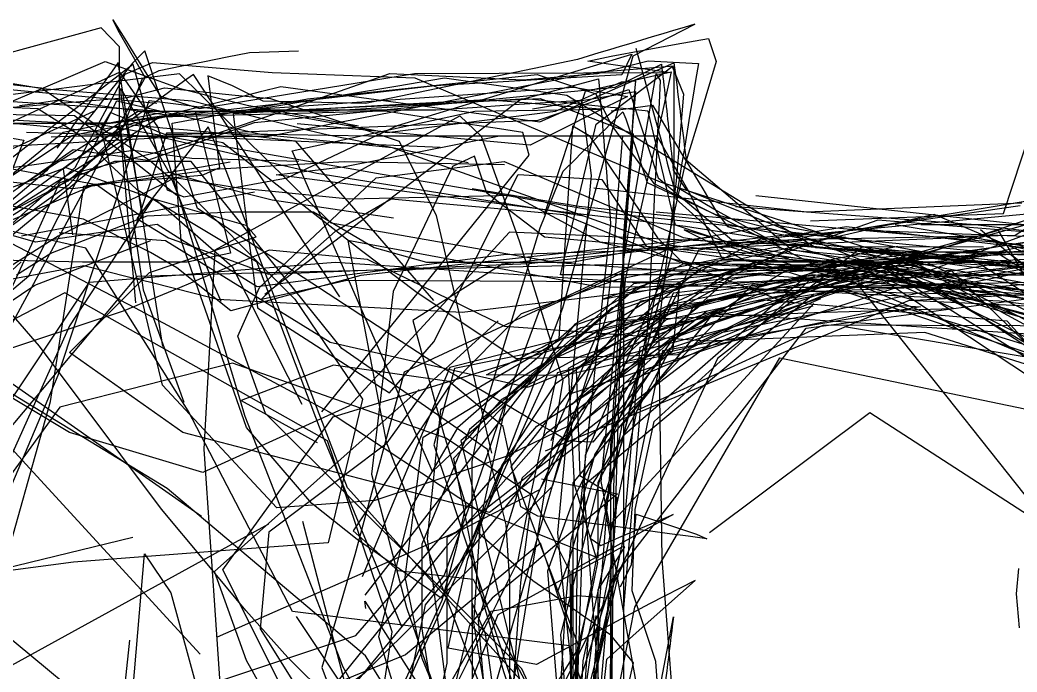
# Model space of a CAD drawing. Header units: metres. Extents: x 30 to 6769, y 117 to 5736.
# Drawn here: x 325 to 856, y 5371 to 5719 of the extents above; entities that cross this region are included whole.
import ezdxf

# ---------------------------------------------------------------- set-up
doc = ezdxf.new("R2010")
doc.units = ezdxf.units.M
doc.layers.add('FLOOR_1', color=2, linetype='Continuous')
doc.layers.add('FLOOR_2', color=3, linetype='Continuous')

msp = doc.modelspace()

# ---------------------------------------------------------------- linework, layer by layer
at = {"layer": 'FLOOR_1', "color": 7}
for points in [[(309.76, 5536.5), (391.85, 5687.8), (378.17, 5711.74), (374.55, 5718.55), (380.89, 5708.42), (387.22, 5698.28), (393.56, 5688.14), (399.89, 5678), (420.67, 5671.41), (535.08, 5690.1), (670.27, 5690.51), (664.16, 5691.39), (658.04, 5692.26), (651.93, 5693.14), (645.81, 5694.01), (639.7, 5694.88), (633.58, 5695.76), (627.47, 5696.63), (639.94, 5699.31), (657.16, 5702.44), (674.39, 5705.57), (691.62, 5708.71), (695.85, 5696.43), (687.8, 5669.59), (679.14, 5641.12), (645.62, 5493.37), (628.69, 5442.54), (634.42, 5438.64), (644.01, 5442.76), (653.61, 5446.87), (663.21, 5450.99), (672.8, 5455.1), (646.55, 5440.46), (618.88, 5425.09), (618.17, 5368.06)], [(247.06, 5575.71), (353.39, 5649.54), (360.03, 5648.59), (366.67, 5647.64), (373.3, 5646.69), (379.94, 5645.74), (386.58, 5644.79), (393.22, 5643.84), (450, 5663.86), (641.94, 5682.79), (666.66, 5694.98), (666.91, 5692.72), (667.16, 5690.46), (667.41, 5688.2), (667.66, 5685.94), (667.92, 5683.68), (668.17, 5681.42), (668.42, 5679.16), (668.67, 5676.9), (668.92, 5674.64), (669.17, 5672.39), (669.42, 5670.13), (669.67, 5667.87), (669.92, 5665.61), (670.17, 5663.35), (670.42, 5661.09), (670.68, 5658.83), (670.93, 5656.57), (671.18, 5654.31), (671.43, 5652.05), (671.68, 5649.79), (671.93, 5647.53), (672.18, 5645.27), (672.43, 5643.01), (672.68, 5640.75), (672.93, 5638.49), (679.83, 5628.09), (779.8, 5587.86), (866.84, 5573.51)], [(386.89, 5567.79), (378.43, 5660.83), (379.66, 5652.22), (380.88, 5643.61), (382.11, 5635), (383.34, 5626.39), (384.57, 5617.78), (385.8, 5609.18), (387.03, 5600.57), (388.26, 5591.96), (389.49, 5583.35), (390.72, 5574.74), (412.37, 5515.01)], [(925.09, 5609.2), (768.69, 5586.51), (692.02, 5567.33), (662.5, 5559.95), (632.98, 5552.56), (607.76, 5494.31)], [(868.06, 5139.9), (926.03, 5166.33), (961.37, 5296.26), (958.46, 5331.2), (955.55, 5366.15), (889.5, 5520.62), (778.87, 5590.21), (695.05, 5590.04), (635.38, 5569.82), (645.86, 5571.91), (656.34, 5574.01), (666.82, 5576.11), (677.29, 5578.2), (687.77, 5580.3), (698.25, 5582.4)], [(854.85, 5582.74), (693.46, 5578.47), (560.45, 5562.61), (430.36, 5569.67), (418.48, 5572.64), (406.59, 5575.61), (394.7, 5578.59), (382.81, 5581.56), (370.92, 5584.53), (359.03, 5587.51), (257.84, 5568.68)], [(751.37, 5569.91), (646.55, 5524.93), (612.81, 5391.22), (626.2, 5220.59), (621.38, 5092.55), (614.66, 5039.25), (536.83, 5039.25), (398.6, 5035.15), (286.79, 5029.83), (103.05, 4983.88)], [(747.79, 5567.47), (639.63, 5450.16), (639.63, 5310.93)], [(194.54, 5236.16), (346.84, 5206.09), (441.86, 5191.04), (472.48, 5186.86), (490.63, 5186.86), (508.78, 5186.86), (526.93, 5186.86), (545.09, 5186.86), (616.82, 5206.18), (613.64, 5212.87), (607.61, 5218.9), (601.59, 5224.93), (595.56, 5230.95), (589.54, 5236.98), (583.51, 5243.01), (577.49, 5249.04), (571.46, 5255.06), (559.42, 5269.69), (472.26, 5400.8)]]:
    msp.add_lwpolyline(points, dxfattribs=at)
at = {"layer": 'FLOOR_1', "color": 2}
for points in [[(630.71, 5314.05), (637.54, 5378.1), (653.23, 5392.05), (668.93, 5406.01), (684.62, 5419.97), (660.25, 5407.53), (630.18, 5391.33), (600.12, 5375.13), (553, 5383.92), (558.28, 5407.71), (563.56, 5431.5), (614.1, 5565.2), (651.65, 5699.47), (684.39, 5716.28), (678.71, 5714.58), (673.04, 5712.88), (667.36, 5711.17), (661.68, 5709.47), (656, 5707.76), (650.33, 5706.06), (644.65, 5704.36), (638.97, 5702.65), (633.3, 5700.95), (627.62, 5699.24), (621.94, 5697.54), (509.15, 5673.96), (454.56, 5675.33), (438.33, 5683.44), (425.18, 5688.84), (426.06, 5681.83), (426.93, 5674.82), (427.81, 5667.82), (428.68, 5660.81), (429.56, 5653.8), (430.43, 5646.79), (431.31, 5639.79), (421.88, 5635.6), (402.96, 5634.02), (384.03, 5632.45), (365.1, 5630.87), (284.48, 5596.46)], [(984.83, 5410.25), (850.69, 5558.04), (720.74, 5569.32), (651.68, 5548.99), (617.99, 5502.65), (583.44, 5485.72), (548.73, 5474.15), (514.02, 5462.57), (461.8, 5458.62), (400.96, 5523.94), (368.3, 5660.75), (373.41, 5669.16), (376.28, 5668.01), (379.15, 5666.86), (382.02, 5665.71), (384.89, 5664.56), (387.76, 5663.41), (390.63, 5662.26), (393.5, 5661.12), (396.37, 5659.97), (399.24, 5658.82), (402.11, 5657.67), (412.22, 5657.77), (601.01, 5665.11), (649.21, 5681.47), (654.44, 5665.8), (659.66, 5650.12), (664.88, 5634.45), (703.93, 5601.54), (834.84, 5589.45), (903.8, 5589.45)], [(597.92, 5671.14), (652.79, 5680.37), (652.3, 5674.42), (651.8, 5668.46), (651.3, 5662.51), (650.81, 5656.55), (650.31, 5650.59), (649.82, 5644.64), (649.32, 5638.68), (648.82, 5632.73), (648.33, 5626.77), (647.83, 5620.81), (647.34, 5614.86), (646.84, 5608.9), (646.34, 5602.95), (641.78, 5449.68), (628.97, 5303.24), (614.02, 5256.4), (592.53, 5239.68), (571.03, 5222.95), (564.39, 5203.22), (576.1, 5179.79), (587.81, 5156.36), (600.29, 5131.91)], [(897.87, 5524.31), (768.53, 5578.76), (713.31, 5559.21), (675.21, 5540.15), (589.35, 5538), (562.98, 5555.59), (536.62, 5573.17), (506.94, 5595.6), (433.12, 5653.08), (414.56, 5656.55), (402.87, 5656.55), (391.17, 5656.55), (379.47, 5656.55), (367.78, 5656.55), (356.08, 5656.55), (341.81, 5656.16)], [(214.93, 5380.79), (99.23, 5405.21), (107.21, 5415.47), (115.19, 5425.74), (123.17, 5436.01), (131.15, 5446.27), (139.13, 5456.54), (177.52, 5501.04), (209.69, 5550.58), (280.9, 5614.65), (349.49, 5640.01), (397.31, 5622.95), (438, 5587.2), (475.15, 5513.79)], [(619.51, 5089.67), (611.31, 5181.65), (568, 5189.52), (488.94, 5227.91), (377.7, 5287.89), (317.63, 5348.72), (316.51, 5358.78), (315.4, 5368.83), (314.28, 5378.88), (313.16, 5388.94), (312.05, 5398.99), (313.36, 5415.92), (341.42, 5515.23), (359.12, 5629.91), (378.62, 5633.16), (398.11, 5636.41), (417.61, 5639.66), (437.1, 5642.91)], [(927.43, 5634.22), (799.62, 5591.23), (652.95, 5575.41), (559.76, 5494.29), (598.22, 5338.41), (628.99, 5273.19), (608.79, 5284.21), (588.58, 5295.24), (568.38, 5306.27), (552.56, 5304.31), (537.37, 5300.52), (522.18, 5296.72), (452.24, 5312.22)], [(852.36, 5589.89), (729.71, 5569.32), (671.74, 5591.32), (614.59, 5614.78), (522.7, 5623), (492.86, 5605.79), (471.49, 5586.79), (453.68, 5569.73), (476.42, 5574.79), (499.15, 5579.84), (676.46, 5579.11), (672.47, 5541.91), (612.77, 5494.82), (540.89, 5407.01), (513.98, 5274.18), (523.74, 5201.01), (609.54, 5112.63)], [(176.5, 5388.39), (144.32, 5409.62), (156.63, 5426.55), (168.94, 5443.49), (181.25, 5460.42), (193.56, 5477.36), (261.46, 5529), (290.03, 5548.62), (311.51, 5562.95), (333, 5577.28), (394.84, 5601.08)], [(967.14, 5372.47), (928.57, 5477.82), (917.86, 5517.09), (806.85, 5552.1), (690.24, 5547.45), (583.23, 5555.19), (510.05, 5591.01), (457.85, 5595.87), (451.86, 5593.37), (445.88, 5590.88), (439.89, 5588.38), (433.91, 5585.89), (427.92, 5583.39), (421.94, 5580.9), (415.96, 5578.4), (409.97, 5575.91), (403.99, 5573.42), (398, 5570.92), (392.02, 5568.43), (386.03, 5565.93), (380.05, 5563.44), (284.48, 5531.81)], [(779.62, 5596.16), (888.95, 5592.51), (942.94, 5583.76), (956.22, 5574.56), (969.49, 5565.37), (982.76, 5556.17), (996.04, 5546.98), (1009.31, 5537.79), (1024.71, 5525.2), (1077.05, 5448.88), (1099.26, 5354.45), (1135.63, 5238.87), (1133.31, 5224.95), (1130.99, 5211.02), (1128.67, 5197.09), (1126.35, 5183.16), (1124.03, 5169.23), (1102.61, 5128.76)], [(518.02, 5335.37), (612.62, 5215.73), (612.02, 5222.39), (611.41, 5229.06), (610.8, 5235.72), (610.2, 5242.39), (609.59, 5249.06), (608.99, 5255.72), (608.38, 5262.39), (607.78, 5269.05), (607.17, 5275.72), (606.56, 5282.38), (608.11, 5298.6), (616.85, 5346.65), (641, 5421.52), (743.59, 5554.38), (863.4, 5570.25)], [(690.99, 5563.44), (605.48, 5498.5), (551.35, 5437.11), (492.27, 5363.78), (451.85, 5267.69), (453.43, 5230.66), (456.11, 5225.3), (458.79, 5219.95), (461.47, 5214.59), (464.15, 5209.23), (456.41, 5209.04), (441.23, 5212.54), (426.06, 5216.05), (410.88, 5219.55), (395.7, 5223.05), (380.52, 5226.56), (329.95, 5259.23)]]:
    msp.add_lwpolyline(points, dxfattribs=at)
at = {"layer": 'FLOOR_1', "color": 4}
for points in [[(959.11, 5502.53), (802.26, 5587.47), (670.99, 5543.56), (630.18, 5493.65), (617.02, 5494.17), (606.84, 5500.12), (596.65, 5506.06), (586.46, 5512.01), (576.28, 5517.95), (566.09, 5523.9), (555.91, 5529.84), (545.43, 5535.96), (419.59, 5618.08), (391.63, 5702.14), (385.04, 5695.46), (378.51, 5687.28), (371.97, 5679.1), (365.43, 5670.92), (358.89, 5662.74), (352.35, 5654.57), (345.81, 5646.39), (339.27, 5638.21), (266.6, 5576.71)], [(299.06, 5628.55), (385.28, 5695), (387.56, 5686.62), (389.85, 5678.25), (392.13, 5669.87), (394.41, 5661.5), (396.69, 5653.12), (398.98, 5644.74), (401.26, 5636.37), (403.54, 5627.99), (412.33, 5624.35), (430.7, 5627.7), (449.08, 5631.04), (467.45, 5634.38), (526.19, 5662.35), (650.88, 5700.38), (645.53, 5689.34), (546.12, 5683.39), (371.72, 5663.26), (261.69, 5663.88)], [(270.39, 5582.46), (358.47, 5638.23), (395.11, 5647.39), (409.24, 5651.29), (415.15, 5653.26), (421.06, 5655.23), (426.97, 5657.2), (432.88, 5659.17), (438.79, 5661.14), (444.7, 5663.11), (450.61, 5665.09), (456.52, 5667.06), (462.43, 5669.03), (522.05, 5690.1), (592.9, 5686.72), (632.63, 5689.96), (659.54, 5696.81), (686.33, 5695.36), (684.83, 5686.35), (683.33, 5677.34), (681.83, 5668.32), (680.33, 5659.31), (678.83, 5650.3), (677.33, 5641.29), (675.83, 5632.28), (674.33, 5623.27), (702.54, 5597.93), (801.1, 5569.32), (894.56, 5574.21)], [(869.94, 5571.8), (716.98, 5582.74), (612.94, 5582.74), (631.81, 5663.04), (672.38, 5693.81), (678.39, 5679), (676.47, 5655.93), (674.54, 5632.86), (665, 5555.03), (666.75, 5431.35), (669.25, 5398.75), (671.76, 5366.15), (656.99, 5334.21), (620.23, 5303.09), (578.46, 5267.51), (497.34, 5227.12), (392.59, 5216.12)], [(324.87, 5672.91), (331.89, 5673.91), (338.91, 5674.92), (345.93, 5675.92), (405.97, 5667.56), (602.05, 5676.68), (651.59, 5657.81), (649.35, 5628.6), (647.1, 5599.39), (634.39, 5472.69), (639.63, 5445.75), (639.63, 5491.55), (646.34, 5590.23), (663.83, 5689.8), (665.93, 5686.23), (665.34, 5674.39), (664.74, 5662.54), (664.15, 5650.69), (663.56, 5638.84), (662.97, 5626.99), (662.38, 5615.14), (661.78, 5603.29), (661.19, 5591.44), (660.6, 5579.59), (660.01, 5567.74), (646.34, 5405.12)], [(621.18, 5148.35), (619.51, 5162.17), (619.51, 5184.02), (619.51, 5205.87), (619.51, 5279.73), (618.23, 5379.61), (615.37, 5405.33), (611.51, 5445.32), (629.39, 5635.69), (624.27, 5675.66), (604.84, 5674.36), (585.4, 5673.06), (565.97, 5671.77), (546.53, 5670.47), (447.78, 5670.41), (473.6, 5674.72), (499.41, 5679.02), (525.23, 5683.33), (551.05, 5687.63), (616.34, 5678.45), (748.79, 5597.38), (886.94, 5585.95)], [(295.95, 5669.97), (382.28, 5677.25), (402.13, 5682.33), (420.94, 5680.45), (439.74, 5678.56), (458.54, 5676.68), (526.92, 5653.96), (546.68, 5614.42), (576.21, 5487.84)], [(979.55, 5588.35), (841.97, 5576.03), (717.8, 5594.7), (674.12, 5609.26), (659.54, 5669.99), (654.55, 5670.49), (649.55, 5670.99), (644.55, 5671.49), (639.56, 5671.99), (634.56, 5672.49), (629.56, 5672.99), (624.56, 5673.49), (619.57, 5673.99), (614.57, 5674.49), (609.57, 5674.99), (604.58, 5675.49), (599.58, 5675.99), (594.58, 5676.49), (489.37, 5669.97), (415.13, 5669.33), (409.47, 5668.2), (403.81, 5667.07), (398.16, 5665.94), (392.5, 5664.81), (386.84, 5663.67), (381.18, 5662.54), (375.53, 5661.41), (369.87, 5660.28), (364.21, 5659.14), (358.55, 5658.01), (352.9, 5656.88), (258.08, 5593.7)], [(934.74, 5542.46), (758.06, 5588.76), (604.43, 5602.87), (573.69, 5626.33), (567.14, 5645.99), (555.32, 5640.39), (523.79, 5573.88), (512.35, 5476.55), (530.82, 5405.56), (553.76, 5339.38), (574.53, 5302.06), (581.53, 5330.08), (572.9, 5391.51), (565.86, 5407.91), (565.86, 5399.09), (565.86, 5390.27), (565.86, 5381.45), (565.86, 5372.63), (565.86, 5363.81), (565.86, 5354.99), (565.86, 5346.17), (524.53, 5333.67), (386.07, 5310.54), (256.75, 5303.57)], [(734.21, 5591.26), (678.77, 5606.78), (695.27, 5598.52), (711.77, 5590.27), (829.15, 5576.03)], [(809.95, 5594.57), (651.84, 5578.05), (584.63, 5518.32), (570.04, 5451.79), (566.56, 5397.37), (570.65, 5372.84), (574.73, 5348.32), (578.82, 5323.8), (611.82, 5250.88), (586.21, 5240.63), (560.6, 5230.38), (511.49, 5234.57), (430.53, 5259.81), (259.75, 5267.38), (219.04, 5292.36), (221.56, 5325.15), (227.26, 5359.76), (261.05, 5410.47), (311.1, 5502.36), (362.1, 5578.9), (492.92, 5589.45), (650.98, 5578.81), (846.63, 5568.95), (1007.8, 5549.19)], [(790.85, 5575.66), (617.67, 5519.26)], [(1397.34, 5559.03), (1180.1, 5542.88), (962.31, 5555.16), (752.97, 5555.9), (653.59, 5510.52), (624.7, 5377.21), (619.51, 5273.74), (639.18, 5153.2), (634.54, 5083.56), (600.97, 5046.59), (525.03, 5041.62), (357.68, 5038.65), (206.69, 5014.83), (121.42, 4993.5), (62.55, 4980.28), (49.46, 4796.49)], [(107.65, 5452.66), (79.9, 5407.78), (88.44, 5390.69), (96.98, 5373.6), (105.52, 5356.51), (114.51, 5333.81), (123.97, 5305.41), (133.44, 5277.01), (136.64, 5243.97), (154.04, 5213.7), (313.88, 5213.7), (446.48, 5211.56), (500.59, 5208.06), (557.47, 5216.64), (603.83, 5237.48), (634.87, 5325.3), (641.77, 5351.91), (644.47, 5365.38), (647.16, 5378.84), (649.85, 5392.3), (652.54, 5405.76), (729.64, 5538.6), (877.11, 5507.81)]]:
    msp.add_lwpolyline(points, dxfattribs=at)
at = {"layer": 'FLOOR_1', "color": 6}
for points in [[(289.55, 5600.19), (350.73, 5632.8), (377.7, 5656.18), (381.12, 5664.17), (384.22, 5671.9), (387.31, 5679.64), (390.4, 5687.38), (399.29, 5691.66), (411.31, 5694.07), (423.33, 5696.47), (435.35, 5698.88), (447.38, 5701.28), (473.45, 5702.03)], [(653.05, 5703.51), (654.09, 5699.68), (655.13, 5695.85), (656.18, 5692.02), (657.22, 5688.19), (658.27, 5684.36), (659.31, 5680.53), (660.35, 5676.7), (661.4, 5672.87), (662.44, 5669.04), (663.49, 5665.21), (664.53, 5661.39), (665.57, 5657.56), (666.62, 5653.73), (667.66, 5649.9), (668.71, 5646.07), (669.75, 5642.24), (670.79, 5638.41), (671.84, 5634.58), (672.88, 5630.75), (696.6, 5616.69), (728.71, 5598.84), (833.62, 5592.32), (871.82, 5600.82)], [(604.42, 5614.95), (626.22, 5680.59), (671.84, 5690.86), (665.7, 5663.21), (659.56, 5635.56), (653.42, 5607.91), (647.28, 5580.26), (637.29, 5456.52), (626.22, 5314.57), (614.73, 5192.65), (619.27, 5108.96), (619.51, 5072.31), (609.64, 5045.06), (570.31, 5041.48), (495.74, 5047.59), (323.59, 5039.63), (213.35, 5020.87), (125.66, 5004.92), (58.95, 4947.76)], [(957.39, 5489.46), (786.92, 5589.45), (676.16, 5584.45), (611.15, 5589.09), (490.84, 5610.21), (410.05, 5689.91), (376.49, 5685.71), (342.93, 5681.51), (309.37, 5677.32)], [(495.35, 5571.08), (417.57, 5689.56), (412.23, 5685.67), (406.9, 5681.79), (401.56, 5677.91), (396.22, 5674.02), (390.88, 5670.14), (385.54, 5666.25), (380.2, 5662.37), (374.87, 5658.49), (369.53, 5654.6), (364.19, 5650.72), (358.85, 5646.83), (353.51, 5642.95), (348.18, 5639.06), (353.16, 5604.11)], [(270.77, 5352.88), (345.46, 5529.26), (393.83, 5675.55), (437.67, 5670.07), (619.96, 5682.7), (648.59, 5677.81), (631.33, 5669.17), (614.06, 5660.53), (596.79, 5651.89), (472.61, 5663.26)], [(304.18, 5676.13), (404.31, 5669.85), (376.25, 5664.24), (348.19, 5658.62), (242.44, 5571.89)], [(364.67, 5669.97), (357.35, 5666.59), (350.04, 5663.22), (342.73, 5659.84), (335.41, 5656.46), (328.1, 5653.09), (320.79, 5649.71), (313.48, 5646.33), (306.16, 5642.96), (298.85, 5639.58), (291.54, 5636.2), (284.22, 5632.83), (269.28, 5624.79), (187.06, 5549.4), (163.47, 5440.85), (178.74, 5369.17), (240.19, 5303.28)], [(931.87, 5477.35), (820.83, 5585.02), (714.69, 5577.17), (636.21, 5496.31), (620.1, 5464.08), (605.95, 5424.95), (624.71, 5191.63), (633.22, 5085.86), (629.01, 5045.05), (607.82, 5037.99), (560.64, 5032.14), (366.63, 5034.7), (220.49, 5031.56), (85.83, 4982.17), (46.4, 4863.72), (60.72, 4695.32), (67.87, 4542.19)], [(777.33, 5582.74), (694.28, 5562.34), (682.09, 5547.43), (669.9, 5532.53), (657.71, 5517.62), (645.52, 5502.72), (618.32, 5360.44)], [(747.18, 5566.02), (611.15, 5530.51), (597.38, 5468.02), (590.08, 5429.92), (584.71, 5419.16), (579.33, 5408.41), (573.96, 5397.65), (568.58, 5386.9), (563.21, 5376.14), (557.83, 5365.39), (552.46, 5354.63), (547.08, 5343.88), (508.19, 5240.54), (492.37, 5240.54), (476.56, 5240.54), (460.74, 5240.54), (444.92, 5240.54), (429.1, 5240.54), (413.28, 5240.54), (314.44, 5284.09)], [(764.13, 5555.15), (958.65, 5522.77), (1161.21, 5532.45)], [(274.51, 5349.5), (457.57, 5450.09)], [(639.21, 5332.57), (639.63, 5384.1), (639.63, 5410.41), (621.95, 5411.78), (598.84, 5407.58), (575.74, 5403.38), (523.67, 5311.28)]]:
    msp.add_lwpolyline(points, dxfattribs=at)
at = {"layer": 'FLOOR_1', "color": 1}
for points in [[(626.15, 5132.72), (580.67, 5265.59), (509.12, 5379.79), (403.5, 5468.96), (227.38, 5576.21), (123.2, 5679.54), (144.98, 5688.88), (186.49, 5693.93), (397.95, 5674.2)], [(296.4, 5583.91), (365.57, 5640.91), (385.05, 5656.55), (399.54, 5656.55), (414.02, 5656.55), (428.51, 5656.55), (442.99, 5656.55), (457.48, 5656.55), (630.06, 5690.58), (673.16, 5694.18), (673.16, 5682.23), (673.16, 5670.28), (673.16, 5658.33), (673.16, 5646.39), (673.16, 5634.44), (673.16, 5622.49), (673.16, 5610.54), (673.16, 5598.59), (636.4, 5459.44), (667.61, 5283.88)], [(1181.79, 5688.8), (1175.29, 5680.85), (1168.8, 5672.91), (1162.3, 5664.96), (1155.8, 5657.01), (1149.3, 5649.07), (1142.8, 5641.12), (1136.3, 5633.17), (1129.81, 5625.23), (1123.31, 5617.28), (981.22, 5620), (792.19, 5588.75)], [(777.39, 5588.89), (699.23, 5590.98), (680.67, 5628.11), (664.27, 5656.55), (654.93, 5656.55), (645.59, 5656.55), (636.26, 5656.55), (626.92, 5656.55), (617.58, 5656.55), (608.24, 5656.55), (598.9, 5656.55), (510.59, 5656.55), (403.28, 5658.38), (383.49, 5599)], [(1339.3, 5069.31), (1289.26, 5105.08), (1237.22, 5177.66), (1135.11, 5347.3), (1000.49, 5528.24), (785.66, 5591.83), (679.46, 5608.45), (611.66, 5616.46), (461.46, 5636.1), (497.27, 5640.3), (579.48, 5656.6), (645.84, 5656.74), (644.55, 5640), (643.26, 5623.26), (641.98, 5606.52), (640.69, 5589.79), (636.89, 5559.56), (608.41, 5470.06), (508.28, 5370.31), (435.76, 5317.12), (432.06, 5283.79), (455.17, 5276.11), (480.92, 5270.96), (596.34, 5364.98)], [(975.86, 5615.24), (910.24, 5641), (880.43, 5614.9), (764.58, 5582.55), (687.84, 5576.65), (634.45, 5576.03), (499.74, 5601.07), (520, 5493.71), (572.81, 5356.65)], [(716.91, 5624.98), (910.64, 5604.03), (972.26, 5608.43)], [(906.65, 5594.33), (804.85, 5576.03), (722.34, 5572.75), (670.7, 5565.86), (636.1, 5529.32), (601.73, 5468.27), (552.45, 5442.8), (552.45, 5433.23), (552.45, 5423.66), (552.45, 5414.09), (552.45, 5404.52), (552.45, 5394.94), (552.45, 5385.37), (552.45, 5375.8), (547.12, 5352.03), (518.56, 5267.34), (451.14, 5258.96), (424.3, 5252.76), (397.45, 5246.56), (366.89, 5240.22), (261.9, 5231.75)], [(316.92, 5497.44), (387.72, 5581.97), (449.28, 5583.77), (691.44, 5589.45), (789.96, 5581.38), (908.73, 5562.77)], [(1140.4, 4996.15), (1044.38, 5205.91), (929.28, 5403.54), (878.7, 5539.72), (716.71, 5589.45), (620.38, 5555.85), (558.14, 5501.21), (533.19, 5458.71), (524.63, 5424.44), (516.06, 5390.17), (559.68, 5245.67), (632.02, 5045.88)], [(1110.88, 5009.36), (1003.74, 5065.64), (978.21, 5276.21), (939.66, 5378.26), (933.38, 5404.26), (931.87, 5422.37), (930.36, 5440.47), (928.85, 5458.57), (875.83, 5541.9), (787.45, 5585.57), (691.14, 5569.23), (618.74, 5513.5), (623.32, 5518.28), (634.77, 5528.47), (646.21, 5538.65), (657.66, 5548.83), (669.11, 5559.01), (774.5, 5581.12)], [(811.94, 5589.45), (982.96, 5580.13), (1118.95, 5568.5), (1327.37, 5549.19)], [(930.05, 5518.11), (742.27, 5581.13), (672.83, 5573.02), (657.16, 5536.44), (641.49, 5499.86), (639.63, 5313.26), (624.99, 5175.83), (622.06, 5112.45), (631.14, 5052.34), (587.76, 5044.45), (522.49, 5036.19), (436.92, 5046.46), (350.33, 5040.3), (234.07, 5012.57), (111.97, 4992.28), (56.78, 4878.13)], [(666.46, 5336.56), (663.56, 5376.72), (651.03, 5414.35), (652.63, 5457.77), (662.67, 5504.66), (748.6, 5582.74), (875.34, 5573.57)], [(890.91, 5239.57), (887.77, 5430.67), (772.21, 5576.42), (556.52, 5532.81), (545.46, 5492.23), (596.49, 5337.22), (616.39, 5092.01), (597.24, 5071.15), (573.5, 5062.25), (496.93, 5052.67), (312.87, 5052.67), (94.41, 4984.09)], [(747.56, 5572.27), (625.11, 5470.27), (638.59, 5292.2), (638.07, 5107.31), (630.52, 5079.64), (622.98, 5051.97), (591.37, 5050.98), (539.26, 5072.7), (358.81, 5043.53), (245.18, 5047.2), (119.1, 4990.66)], [(604.9, 5488.92), (798.71, 5569.32), (1011.58, 5558.88)], [(645.68, 5535.12), (794.12, 5566.43), (804.6, 5565.68), (667.21, 5542.3), (618.24, 5308.62), (622.36, 5150.65), (626.22, 5052.03), (629.1, 4975.94), (629.67, 4866.3), (628.54, 4648.27), (626.73, 4502.46), (475.59, 4502.46)], [(579.76, 5558.32), (543.52, 5525.17), (519.86, 5492.63), (457.68, 5445.67), (453.01, 5394.25), (519.97, 5287.16), (654.93, 5233.83), (639.28, 5233.83), (623.63, 5233.83), (607.97, 5233.83), (592.32, 5233.83), (576.66, 5233.83), (561.01, 5233.83), (449.39, 5253.47), (440.6, 5251.71), (431.8, 5249.95), (423.01, 5248.19), (414.21, 5246.43), (405.42, 5244.67), (396.62, 5242.91), (387.83, 5241.15), (257.24, 5245.31)], [(856.64, 5426.36), (855.54, 5412.79), (857.04, 5394.77)]]:
    msp.add_lwpolyline(points, dxfattribs=at)
at = {"layer": 'FLOOR_1', "color": 5}
for points in [[(265.11, 5578.68), (371.74, 5656.74), (393.13, 5665.35), (403.25, 5667.88), (413.38, 5670.41), (423.5, 5672.95), (433.63, 5675.48), (443.76, 5678.01), (453.88, 5680.54), (464.01, 5683.08), (601.88, 5664.26), (673.3, 5695.71), (673.62, 5693.12), (673.95, 5690.54), (674.27, 5687.95), (674.59, 5685.37), (674.92, 5682.79), (675.24, 5680.2), (675.56, 5677.62), (675.88, 5675.03), (676.21, 5672.45), (676.53, 5669.87), (676.85, 5667.28), (677.18, 5664.7), (677.5, 5662.11), (677.82, 5659.53), (678.14, 5656.95), (678.47, 5654.36), (678.79, 5651.78), (679.11, 5649.2), (679.44, 5646.61), (679.76, 5644.03), (736.32, 5595.88), (809.8, 5589.45), (849.24, 5589.45), (916.34, 5554.03)], [(401.22, 5544.5), (377.4, 5695.86), (374.14, 5691.29), (370.88, 5686.72), (367.61, 5682.15), (364.35, 5677.58), (361.09, 5673.01), (357.83, 5668.44), (354.56, 5663.88), (351.3, 5659.31), (348.04, 5654.74), (344.78, 5650.17)], [(842.23, 5571.09), (746.98, 5582.74), (672.87, 5567.19), (610.13, 5524.45), (581.66, 5481.35), (565.94, 5442.03), (549.28, 5410.51), (526.95, 5426.14), (504.63, 5441.78), (480.58, 5460.87), (445.77, 5501.5), (411.02, 5600.99), (406.21, 5663.5), (409.09, 5664.02), (411.97, 5664.55), (414.84, 5665.07), (417.72, 5665.59), (420.6, 5666.12), (423.48, 5666.64), (426.36, 5667.16), (429.23, 5667.69), (432.11, 5668.21), (434.99, 5668.73), (437.87, 5669.26), (440.75, 5669.78), (443.62, 5670.31), (446.5, 5670.83), (449.38, 5671.35), (452.26, 5671.88), (455.14, 5672.4), (458.01, 5672.92), (460.89, 5673.45), (463.77, 5673.97), (466.65, 5674.49), (469.53, 5675.02), (472.41, 5675.54), (475.28, 5676.06), (478.16, 5676.59), (600.48, 5689.54), (631.65, 5679.24), (639.9, 5662.72), (662.64, 5631.5), (756.7, 5583.78), (786.28, 5582.74), (807.42, 5582.74), (828.56, 5582.74), (852.79, 5583.27), (904.21, 5588.41)], [(455.45, 5572.39), (591.29, 5675.98), (633.16, 5687.23), (633.62, 5681.72), (634.08, 5676.21), (634.54, 5670.69), (635, 5665.18), (635.46, 5659.67), (635.92, 5654.16), (636.38, 5648.64), (636.84, 5643.13), (637.3, 5637.62), (637.76, 5632.1), (638.21, 5626.59), (638.67, 5621.08), (639.13, 5615.57), (639.59, 5610.05), (621.9, 5446.34), (619.51, 5275.02), (624.3, 5125.56)], [(257.99, 5521.6), (329.91, 5582.31), (376.6, 5675.48), (391.94, 5671.93), (407.28, 5668.39), (422.61, 5664.85), (437.95, 5661.31), (453.29, 5657.77), (523.34, 5650.66), (667.82, 5598.84), (826.06, 5582.74), (887.85, 5590.81)], [(485.88, 5509.69), (596.12, 5646.57), (592.76, 5658.61), (578.12, 5660.86), (563.47, 5663.11), (548.83, 5665.37), (534.19, 5667.62), (519.55, 5669.87), (399.62, 5666.67), (385.91, 5658.1), (372.21, 5649.52), (358.5, 5640.95), (263.56, 5581.16)], [(639.94, 5670.07), (661.92, 5673.06), (665.73, 5666.7), (669.54, 5660.35), (673.36, 5654), (677.17, 5647.64), (680.98, 5641.29), (684.79, 5634.93), (688.6, 5628.58), (692.41, 5622.22), (696.22, 5615.87), (701.71, 5608.51), (848.15, 5565), (922.39, 5543.39), (975.87, 5505.14), (1066.24, 5470)], [(877.02, 5578.96), (745.34, 5576.03), (680.94, 5543.9), (614.87, 5529.07), (573.53, 5529.55), (575.8, 5530.68), (578.07, 5531.82), (580.34, 5532.96), (582.61, 5534.09), (584.88, 5535.23), (587.15, 5536.36), (589.42, 5537.5), (591.69, 5538.63), (593.96, 5539.77), (596.23, 5540.9), (598.5, 5542.04), (600.77, 5543.18), (603.04, 5544.31), (605.31, 5545.45), (607.58, 5546.58), (609.85, 5547.72), (612.12, 5548.85), (619.51, 5662.1), (628.13, 5657.03), (637.22, 5643.39), (646.31, 5629.75), (655.4, 5616.11), (664.49, 5602.47), (678.46, 5588.79), (817.73, 5582.74), (894.94, 5582.74)], [(405.46, 5635.86), (414.89, 5626.43), (424.32, 5616.99), (433.75, 5607.56), (443.19, 5598.12), (452.62, 5588.69), (462.05, 5579.25), (471.48, 5569.82), (507.42, 5516.6), (489.27, 5440.07), (448.38, 5436.93), (353.69, 5429.64), (212.57, 5411.07)], [(807.57, 5594.61), (688.25, 5554.85), (619.51, 5471.89), (619.51, 5290.39), (625.53, 5124.24), (622.04, 5078.84), (584.28, 5045.96), (459.47, 5050.92), (321.94, 5043.29), (202.37, 5027.86), (83.23, 5009.8), (42.75, 4894.96), (47.74, 4741.83)], [(1351.94, 5080.93), (1299.87, 5036.16), (1251.38, 5017.66), (1231.7, 5037.35), (1212.02, 5057.04), (1165.31, 5170.93), (1120.16, 5247.04), (983.61, 5379.5), (910.21, 5544.68), (774.76, 5584.76), (649.45, 5585.38), (601.5, 5563.57), (582.18, 5510.95), (565.72, 5463.27), (551.03, 5422.85), (486.45, 5344.4), (351.95, 5295.26), (358.31, 5304.82), (364.68, 5314.37), (371.04, 5323.92), (377.41, 5333.47)], [(922.33, 5488.82), (772.97, 5587.76), (678.34, 5588.6), (649.44, 5572.54), (620.55, 5556.48), (508.67, 5412.1)], [(549.61, 5353.37), (539.18, 5378.41), (530.26, 5421.73), (539.73, 5496.22), (641.53, 5558.43), (748.17, 5562.61), (822.13, 5564.88), (804.9, 5572.27), (787.66, 5579.66), (699.09, 5570.22), (554.02, 5533.34), (507.38, 5421.95)], [(984.84, 5553.93), (848.93, 5576.03), (727.92, 5576.03), (623.74, 5554.46), (613.07, 5548.23), (602.4, 5542), (591.73, 5535.77), (581.06, 5529.55), (570.39, 5523.32), (559.72, 5517.09), (549.05, 5510.86), (541.82, 5442.2), (553.42, 5351.69)], [(194.19, 5358.92), (354.48, 5340.73), (504.01, 5390.64), (574.44, 5471.98), (587.38, 5487.09), (600.32, 5502.19), (694.34, 5562.34), (894.29, 5549.19)], [(621.59, 5296.09), (627.77, 5391.26), (632.4, 5400.53), (637.04, 5409.81), (641.67, 5419.09), (646.31, 5428.36), (638.51, 5412.75), (630.63, 5396.98), (622.75, 5381.22), (614.87, 5365.46)], [(336.78, 5291.89), (291.04, 5269.92), (330.06, 5257.91), (365.65, 5252.68), (374.38, 5300.73), (383.67, 5388.14)]]:
    msp.add_lwpolyline(points, dxfattribs=at)
at = {"layer": 'FLOOR_1', "color": 3}
for points in [[(860.81, 5595.53), (733.04, 5585.03), (670.06, 5546.25), (592.45, 5474.62), (569, 5398.36), (580.97, 5259.21), (626.95, 5152.38), (621.69, 5152.7), (581.68, 5224.05), (497.12, 5373.72), (444.98, 5507.29), (398.52, 5661.64), (378.2, 5690.68), (358.02, 5681.36), (337.84, 5672.03), (317.65, 5662.71), (262.48, 5628.66)], [(324.11, 5629.39), (388.02, 5669.97), (394.94, 5669.97), (401.85, 5669.97), (408.76, 5669.97), (415.67, 5669.97), (422.59, 5669.97), (429.5, 5669.97), (436.41, 5669.97), (443.32, 5669.97), (450.24, 5669.97), (457.15, 5669.97), (520.63, 5658.66), (610.28, 5669.97), (645.39, 5685.5), (652.76, 5686.08), (652.37, 5680.59), (651.97, 5675.09), (651.58, 5669.6), (651.19, 5664.11), (650.8, 5658.61), (650.4, 5653.12), (650.01, 5647.63), (649.62, 5642.13), (649.23, 5636.64), (648.84, 5631.15), (648.44, 5625.66), (648.05, 5620.16), (647.66, 5614.67), (647.27, 5609.18), (646.87, 5603.68), (646.48, 5598.19), (646.34, 5540.65), (646.34, 5413.58), (646.34, 5298.84)], [(904.51, 5505.86), (846.04, 5606.45), (710.6, 5568.91), (623.42, 5539.32), (581.51, 5516.29), (563.46, 5495.65), (544.75, 5478.02), (470.05, 5648.88), (567.25, 5669.97), (634.16, 5670.99), (613.84, 5672.68), (593.51, 5674.38), (573.19, 5676.07), (438.62, 5668.51), (440.05, 5657.03), (441.49, 5645.56), (442.92, 5634.08), (444.36, 5622.6), (445.79, 5611.12), (447.22, 5599.64), (448.66, 5588.16), (450.09, 5576.68), (451.53, 5565.2), (521.83, 5519.93), (545.5, 5547), (590.33, 5636.25), (634.88, 5633.48), (658.49, 5598.06), (812.88, 5576.03), (878.68, 5533.24)], [(565.86, 5407.14), (565.86, 5400.32), (565.86, 5406.25), (565.86, 5412.18), (565.86, 5418.11), (565.86, 5424.04), (565.86, 5429.97), (565.86, 5435.9), (565.86, 5441.83), (565.86, 5447.76), (565.86, 5453.69), (565.86, 5459.62), (565.86, 5465.55), (565.86, 5471.48), (565.86, 5477.41), (565.86, 5483.34), (569.56, 5501.78), (602.09, 5607.84), (614.37, 5637.99), (616.63, 5640.25), (618.89, 5642.51), (621.15, 5644.77), (623.41, 5647.03), (625.67, 5649.29), (627.93, 5651.55), (630.19, 5653.81), (632.45, 5656.07), (634.7, 5658.33), (636.96, 5660.59), (639.22, 5662.85), (641.48, 5665.11), (643.74, 5667.37), (646, 5669.63), (647.71, 5665.85), (649.33, 5661), (650.94, 5656.15), (652.56, 5651.3), (654.18, 5646.45), (655.79, 5641.6), (657.41, 5636.75), (659.02, 5631.9), (695.12, 5615.07), (819.18, 5583.05), (912.35, 5593.37)], [(264.17, 5568.78), (351.07, 5630.84), (381.49, 5662.95), (388.05, 5662.35), (394.61, 5661.76), (401.17, 5661.16), (407.73, 5660.56), (414.29, 5659.97), (420.85, 5659.37), (427.41, 5658.77), (433.97, 5658.18), (440.53, 5657.58), (447.09, 5656.98), (471.67, 5654.07), (545.3, 5569)], [(615.19, 5081.92), (625.31, 5155.02), (626.22, 5177.95), (626.22, 5196.97), (626.22, 5299.24), (592.35, 5372.94), (455.85, 5508.96), (441.08, 5550.11), (452.59, 5576.01), (514.68, 5634.38), (582.84, 5643.13), (678.22, 5602.62), (804.97, 5583.55), (895.06, 5617.02), (911.22, 5618.64), (927.39, 5620.26), (943.55, 5621.87), (1014.63, 5618.73), (1114.28, 5606.2), (1146.19, 5599.02), (1160.34, 5593.71), (1174.49, 5588.4), (1188.64, 5583.09), (1384.74, 5599.69)], [(898.38, 5577.62), (812.58, 5589.45), (698.3, 5585.19), (634.32, 5600.06), (587.94, 5625.04), (500.3, 5623), (441.52, 5628.94), (407.6, 5634.42), (401.38, 5631.31), (395.17, 5628.2), (388.95, 5625.09), (382.73, 5621.98), (376.51, 5618.87), (370.3, 5615.76), (364.08, 5612.65), (357.86, 5609.54), (351.65, 5606.43), (345.43, 5603.32), (180.64, 5499.28)], [(915.96, 5594.75), (809.46, 5594.75), (695.85, 5548.55), (575.14, 5456.14), (411.83, 5498.79), (351.47, 5541.44), (394.08, 5584.09), (408.28, 5588.83), (422.48, 5593.57), (436.68, 5598.31), (450.88, 5603.04), (445.56, 5608.97), (420.7, 5616.08), (395.85, 5623.18), (351.47, 5555.66), (287.57, 5413.5)], [(805.5, 5592.37), (667.91, 5582.74), (625.96, 5486.5), (619.61, 5299.87), (626.12, 5091.9), (622.23, 5052.98), (516.96, 5026.05), (394.05, 5052.25), (313.12, 5045.96), (182.11, 5007.79), (61.32, 4948.91), (56.17, 4846.73), (56.17, 4683.02), (57.52, 4506.65), (119, 4454.79), (223.02, 4462.2)], [(831.87, 5589.45), (722.21, 5589.45), (640.48, 5565.2), (564.39, 5500.39), (539.03, 5439.31), (539.14, 5394.18), (549.69, 5325.6)], [(692.3, 5445.48), (777.5, 5509.45), (898.21, 5431.27)]]:
    msp.add_lwpolyline(points, dxfattribs=at)
at = {"layer": 'FLOOR_2', "color": 7}
for points in [[(328.59, 5658.85), (378.08, 5657.37), (378.08, 5672.99), (378.08, 5688.61), (378.08, 5704.23), (368.41, 5714.3), (316.46, 5700.13), (244.39, 5701.73), (269.76, 5695.39), (295.12, 5689.04), (337.11, 5682.01), (416.82, 5675.38), (425.78, 5673.14), (434.73, 5670.9), (443.68, 5668.66), (452.64, 5666.42), (461.59, 5664.18), (470.55, 5661.94), (479.5, 5659.7), (488.45, 5657.46), (563.79, 5642.67)], [(250.29, 5633.32), (235.8, 5677.79), (220.66, 5642.46), (205.53, 5607.12), (156.46, 5474.78), (158.66, 5474.88), (168.87, 5490.2), (179.08, 5505.53), (189.3, 5520.85), (237.2, 5498.89), (177.15, 5432.8), (191.17, 5428.13), (205.2, 5423.45), (219.22, 5418.77), (233.24, 5414.1), (247.26, 5409.42), (385.22, 5443)], [(764.55, 5602.87), (681.22, 5596.36), (582.47, 5593.34), (451.44, 5576.29), (440.8, 5582.95), (430.15, 5589.6), (419.51, 5596.26), (408.86, 5602.91), (398.22, 5609.57), (381.95, 5607.26), (365.67, 5604.93), (333.46, 5600.13), (185.5, 5642.37)], [(705.97, 5619.2), (833.85, 5609.56), (881.43, 5603.67)], [(741.49, 5602.87), (857.62, 5619.68)], [(315.33, 5213.27), (413.61, 5206.99), (510.55, 5201.55), (544.83, 5210.12), (579.11, 5218.69), (650.56, 5282.16), (673.03, 5400.51), (672.58, 5396.92), (672.13, 5393.32), (671.68, 5389.72), (671.23, 5386.13), (670.78, 5382.53), (670.33, 5378.93), (669.89, 5375.34), (669.44, 5371.74), (668.99, 5368.15), (668.54, 5364.55), (668.09, 5360.95), (667.64, 5357.36), (667.19, 5353.76), (666.74, 5350.16), (654.21, 5317.27), (640.85, 5177.11), (619.51, 5079.62)]]:
    msp.add_lwpolyline(points, dxfattribs=at)
at = {"layer": 'FLOOR_2', "color": 6}
for points in [[(791.08, 5609.58), (888.14, 5593.37), (912.97, 5613.03), (904.79, 5668.26), (879.13, 5709.78), (876.37, 5714.07), (878.86, 5710.5), (881.36, 5706.93), (883.86, 5703.36), (886.36, 5699.79), (888.85, 5696.22), (891.35, 5692.65), (893.85, 5689.08), (896.35, 5685.51), (898.84, 5681.94), (901.34, 5678.37), (903.84, 5674.81), (906.34, 5671.24), (908.83, 5667.67), (911.33, 5664.1), (913.83, 5660.53), (916.33, 5656.96), (918.82, 5653.39), (922, 5648.95)], [(432.19, 5568.63), (428.91, 5576.39), (426.06, 5583.5), (423.22, 5590.62), (420.37, 5597.74), (417.53, 5604.85), (414.68, 5611.97), (411.84, 5619.08), (408.99, 5626.2), (406.15, 5633.32), (394.07, 5643.65), (374.84, 5656.48), (355.6, 5669.31), (336.37, 5682.13), (266.49, 5690.1)], [(116.11, 5447.87), (115.33, 5452.97), (114.55, 5458.07), (113.76, 5463.17), (112.98, 5468.27), (112.19, 5473.37), (111.41, 5478.47), (110.62, 5483.57), (109.84, 5488.68), (146.68, 5669.97), (257.04, 5669.97), (403.58, 5655.31), (423.47, 5650.72), (443.36, 5646.13), (463.25, 5641.53), (483.13, 5636.94), (625.38, 5614.11)], [(617.4, 5131.22), (606.87, 5154.92), (596.35, 5178.63), (592.69, 5223.84), (585.98, 5327.49), (585.98, 5419.61), (584.04, 5449.61), (581.54, 5459.61), (579.04, 5469.62), (576.54, 5479.63), (574.04, 5489.64), (496.51, 5543.46), (416.18, 5643.13), (375.49, 5643.13), (346.04, 5631.65), (333.14, 5603.27), (320.24, 5574.88)], [(323.23, 5582.83), (341.63, 5594.34), (392.76, 5614.25), (437.73, 5616.29), (481.41, 5616.29), (513.7, 5597.41), (541.51, 5589.45), (567.25, 5589.45), (592.99, 5589.45), (618.73, 5589.45), (726.7, 5609.58), (836.55, 5589.45), (885.98, 5589.45)], [(836.49, 5606.99), (929.6, 5529.84)], [(615.77, 5131.5), (598.16, 5216.84), (515.3, 5274.92), (522.66, 5345.89), (609.98, 5538.42), (738.67, 5598.31), (832, 5591.21), (888.7, 5554.78), (924.88, 5514.56), (998.2, 5437.51), (1054.09, 5321.35), (1192.48, 5297.98), (1280.85, 5373.19), (1395.78, 5547.62)], [(698.41, 5551.96), (868.67, 5586.06), (899.91, 5500.08), (925.84, 5452.52), (950.41, 5390.28), (1003.86, 5300.83), (1020.67, 5286.1), (1033.62, 5277.46), (1046.57, 5268.82), (1059.53, 5260.18), (1112.02, 5253.96)], [(619.51, 5109.58), (626.85, 5166.84), (632.6, 5203.57), (631.39, 5215.62), (630.19, 5227.68), (628.98, 5239.74), (627.78, 5251.79), (626.57, 5263.85), (651.7, 5376.08), (639.72, 5390.78), (625.89, 5400.47), (612.06, 5410.15), (598.24, 5419.83), (569.26, 5445.14)]]:
    msp.add_lwpolyline(points, dxfattribs=at)
at = {"layer": 'FLOOR_2', "color": 4}
for points in [[(208.31, 5549.59), (224.41, 5630.04), (227.82, 5631.99), (231.23, 5633.94), (234.64, 5635.89), (238.05, 5637.84), (241.46, 5639.79), (244.87, 5641.74), (248.28, 5643.69), (251.69, 5645.64), (255.1, 5647.59), (258.51, 5649.54), (261.92, 5651.49), (265.33, 5653.44), (268.74, 5655.39), (299.72, 5666.2), (370.43, 5696.39), (409.88, 5682.15), (428.01, 5677.61), (446.13, 5673.08), (505.41, 5662.16)], [(745.93, 5611.51), (848.82, 5615.37), (868.21, 5674.82), (900.02, 5687.5), (898.08, 5671.95), (896.14, 5656.4), (894.19, 5640.85), (892.25, 5625.3), (890.31, 5609.75), (888.36, 5594.19), (899.03, 5510.59), (927.46, 5388.33), (943.75, 5297.51), (975.97, 5228.16), (1048.75, 5213.7), (1074.14, 5218.41), (1081.77, 5225.2), (1089.4, 5231.98), (1097.04, 5238.77), (1104.67, 5245.56), (1112.3, 5252.35), (1119.93, 5259.14), (1127.56, 5265.92)], [(271.53, 5262.7), (202.48, 5249.69), (187.65, 5261.81), (184.34, 5280.05), (181.02, 5298.28), (177.71, 5316.51), (150.06, 5386.26), (150.06, 5407.1), (150.06, 5427.94), (150.06, 5448.78), (150.06, 5469.62), (145.7, 5603.21), (136.64, 5663.77), (159.65, 5680.24), (270.59, 5625.55), (386.53, 5565.1), (489.81, 5509.86), (568.72, 5457.56), (632.93, 5431.96), (632.93, 5452.17), (632.93, 5472.38), (684.44, 5567.15), (789.92, 5595.27), (887.25, 5544.97)], [(639.52, 5146.14), (641.89, 5155.63), (644.26, 5165.12), (645.32, 5181.57), (639.63, 5246.76), (639.63, 5293.21), (639.63, 5309.26), (639.63, 5325.31), (639.15, 5341.43), (594.69, 5363.67), (499.56, 5469.26), (431.73, 5646.57), (425.25, 5661.64), (415.77, 5649.44), (406.28, 5637.23), (396.79, 5625.03), (387.3, 5612.82), (404.28, 5602.49), (430.82, 5592.83), (457.36, 5583.18), (596.06, 5588.85), (738.85, 5604.75), (852.81, 5593.55), (889.09, 5565.31)], [(278.75, 5636.71), (353.29, 5628.78), (428.27, 5639.05), (497.81, 5643.13), (583.08, 5641.57)], [(630.55, 5629.08), (743.97, 5616.29), (858.57, 5621.15)], [(896.31, 5545.22), (782.49, 5589.45), (672.69, 5548.84), (631.15, 5487.29), (618.34, 5441.22), (615.52, 5407.39), (613.19, 5370.11), (619.51, 5289.63), (619.51, 5278.89), (619.51, 5268.14), (619.51, 5257.4), (619.51, 5246.65), (619.51, 5235.91), (619.51, 5225.16), (619.51, 5214.42), (619.51, 5203.67), (619.51, 5192.93), (624.66, 5166.28), (636.46, 5119.03)], [(775.19, 5582.39), (928.08, 5560.13), (990.42, 5506.88), (1035.64, 5413.24), (1130.44, 5412.35), (1249.8, 5484.76), (1389.45, 5531.16)], [(619.51, 5143.92), (619.51, 5280.9), (619.51, 5325.13), (618.11, 5424.5), (611.32, 5438.11), (604.52, 5451.71), (597.72, 5465.32), (551.93, 5495.78), (438.27, 5535.78), (346.38, 5512.21), (267.04, 5402.97), (265.91, 5281.39), (340.14, 5290.73)], [(644.86, 5416.6), (650.63, 5428.42), (653.25, 5455.19), (663.91, 5451.63), (674.57, 5448.08), (685.24, 5444.52), (690.83, 5442.16), (680.83, 5443.5), (670.84, 5444.83), (660.84, 5446.17), (650.84, 5447.5), (640.84, 5448.83), (630.85, 5450.17), (620.85, 5451.5), (610.85, 5452.83), (600.85, 5454.17), (591.82, 5459.18), (587.06, 5480.59), (582.3, 5502), (553.7, 5525.88), (492.02, 5534.72), (442.94, 5515.83), (483.3, 5493.39)], [(602.74, 5474.13), (643.28, 5466.13), (632.16, 5456.86), (621.04, 5447.58), (609.92, 5438.31), (598.8, 5429.04), (587.68, 5419.77), (576.56, 5410.5), (564.48, 5396.06), (539.79, 5294.28), (519.33, 5247.67), (493.05, 5234.87), (471.92, 5236.63), (450.8, 5238.39), (429.67, 5240.16)]]:
    msp.add_lwpolyline(points, dxfattribs=at)
at = {"layer": 'FLOOR_2', "color": 1}
for points in [[(266.13, 5664.95), (327.16, 5654.51), (303.63, 5594.82), (354.44, 5640), (381.17, 5689.58), (395.67, 5695.9), (408.41, 5694.84), (421.14, 5693.78), (433.87, 5692.72), (446.61, 5691.66), (459.34, 5690.59), (535.42, 5687.78), (665.91, 5632.32), (800.06, 5589.45), (935.62, 5564.73)], [(774.19, 5606.49), (874.7, 5602.87), (890.21, 5617.52), (893.09, 5634.8), (894.48, 5678.41), (907.24, 5680.55), (921.01, 5677.49), (934.77, 5674.43), (948.54, 5671.37), (1046.46, 5653.95), (1190.92, 5649.84), (1281.92, 5649.84), (1349.59, 5649.84)], [(624, 5121.9), (610.94, 5180.9), (601.92, 5207.95), (594.85, 5220.92), (587.78, 5233.88), (580.71, 5246.85), (573.64, 5259.82), (566.57, 5272.78), (489.88, 5356.82), (467.77, 5378.94), (445.43, 5403.91), (422.93, 5430.93), (400.43, 5457.95), (335.51, 5544.82), (233.25, 5662.72), (245.88, 5660.19), (258.52, 5657.66), (271.15, 5655.13), (283.79, 5652.61), (296.42, 5650.08), (413.23, 5656.55), (548.76, 5650.76)], [(897.37, 5578.84), (811.76, 5614.92), (687.86, 5586.33), (621.17, 5532.28), (623.26, 5475.82), (642.85, 5464.06), (640.69, 5433.72), (633.82, 5399.34), (627.38, 5308.25), (605.18, 5283.81), (582.97, 5259.37), (545.1, 5231.31), (442.31, 5230.94), (241.4, 5206.99), (181.9, 5225.89), (164.48, 5265.11), (144.1, 5425.28), (128.75, 5420.43), (158.05, 5369.14), (248.1, 5257.67)], [(728.79, 5602.87), (872.52, 5616.29), (971.57, 5589.45), (1023.88, 5518.54), (1037.69, 5485.42), (1061.65, 5480.29), (1085.61, 5475.15), (1109.57, 5470.01)], [(864.36, 5609.71), (854.89, 5603.63), (736.82, 5601.34), (649.16, 5596.16), (581.83, 5588.42), (534.29, 5558.38), (550.52, 5498.41), (562.45, 5460.02), (557.23, 5436.54), (549.77, 5409.19), (517.22, 5338.65), (485.81, 5318.16), (454.59, 5306.81), (375.34, 5289.45), (280.38, 5272.53)], [(613, 5304.77), (633.02, 5381.88), (633.89, 5385.78), (634.75, 5389.68), (635.62, 5393.57), (636.48, 5397.47), (637.35, 5401.37), (638.22, 5405.27), (639.08, 5409.17), (639.95, 5413.07), (640.81, 5416.96), (641.68, 5420.86), (642.55, 5424.76), (643.41, 5428.66), (644.28, 5432.56), (645.14, 5436.46), (646.01, 5440.36), (655.31, 5544.23), (786.18, 5589.45), (841.93, 5589.45), (884.37, 5589.45)], [(306.45, 5505.49), (421.03, 5380.74)]]:
    msp.add_lwpolyline(points, dxfattribs=at)
at = {"layer": 'FLOOR_2', "color": 2}
for points in [[(268.25, 5648.93), (365.91, 5630.91), (390.85, 5613.09), (389.39, 5621.14), (387.93, 5629.2), (386.46, 5637.25), (385, 5645.3), (383.54, 5653.36), (382.07, 5661.41), (380.61, 5669.46), (379.15, 5677.52), (378.84, 5682.05), (381.68, 5677.09), (384.51, 5672.13), (387.34, 5667.18), (390.17, 5662.22), (393, 5657.26), (395.83, 5652.3), (398.67, 5647.34), (401.5, 5642.39), (404.33, 5637.43), (429.07, 5630.38), (459.38, 5622.8), (524, 5613.07)], [(312.09, 5663.26), (375.46, 5663.85), (382.61, 5664.87), (389.75, 5665.89), (396.9, 5666.91), (404.04, 5667.93), (411.19, 5668.95), (418.34, 5669.88), (427.78, 5632.11), (437.21, 5594.35), (414.17, 5589.45), (386.3, 5589.45), (358.42, 5589.45), (233.71, 5592.49), (201.53, 5593.65), (209.46, 5589.24), (217.38, 5584.83), (225.31, 5580.43), (233.24, 5576.02), (241.17, 5571.62), (249.1, 5567.21), (257.02, 5562.8)], [(219.34, 5669.97), (354.2, 5667.68), (365.1, 5659.2), (376, 5650.71), (386.9, 5642.23), (397.81, 5633.75), (408.71, 5625.26)], [(326.01, 5603.51), (450.01, 5626.9)], [(663.88, 5616.29), (857.27, 5599.13), (898.08, 5583.42), (944.08, 5552.15), (1040.04, 5382.49), (1131.92, 5393.53)], [(600.4, 5248.43), (521.51, 5323.12), (467.64, 5356.56), (433.09, 5425.69), (491.9, 5507.12), (713.93, 5575.01), (877.97, 5571.61), (945.74, 5546.56), (1032.06, 5535.78), (1159.35, 5557.29), (1259.04, 5592.46), (1369.56, 5602.87)], [(1354.07, 5527.62), (1286.71, 5517.98), (1164.53, 5509.1), (1012.47, 5560.62), (832.52, 5602.87), (669.54, 5596.16), (529.58, 5530.87), (503.47, 5433.54), (485.81, 5373.59), (492.08, 5356.88), (498.34, 5340.17), (504.6, 5323.46), (505.5, 5228.56), (514.16, 5203.31), (524.21, 5191.25), (534.25, 5179.18), (619.51, 5154.56), (633.71, 4998.2)], [(891.22, 5572.36), (727.01, 5597.31), (642.68, 5580.15), (591.98, 5561.9), (553.58, 5523.49), (502.59, 5446.43), (526.35, 5425.3), (566.4, 5420.64), (576.48, 5400.46), (586.56, 5380.29), (610.32, 5335.69), (618.64, 5277.88), (589.88, 5245), (610.46, 5181.75), (628.68, 5109.59)], [(611.44, 5414.04), (616.95, 5428.82), (621.13, 5442.77), (625.31, 5456.71), (629.5, 5470.66), (647.2, 5497.81), (743.63, 5582.1), (846.56, 5593.77), (945.03, 5530.96), (938.94, 5529.94), (908.21, 5558.48), (877.49, 5587.02), (773.47, 5597.48), (754.21, 5582.67), (734.96, 5567.85), (715.7, 5553.03), (696.45, 5538.21), (644, 5424.6), (620.88, 5323.94), (626.41, 5362.63), (631.93, 5401.32)], [(914.6, 5537.72), (807.5, 5589.45), (655.44, 5568.77), (586.51, 5480.68), (591.66, 5466.93), (596.82, 5453.18), (601.97, 5439.43), (607.13, 5425.67), (612.28, 5411.92), (617.44, 5398.17), (622.59, 5384.42), (595.78, 5340.9)], [(421.74, 5453.96), (268.61, 5561.23)], [(475.55, 5451.52), (504.73, 5339.09), (517.41, 5287.28), (539.28, 5258.11), (561.01, 5229.11), (582.56, 5200.37), (619.51, 5124.32), (625.83, 5042), (644.3, 4991.17)], [(632.93, 5366.58), (632.93, 5388.77), (632.93, 5414.98), (647.17, 5437.92), (645.5, 5437.72), (636.07, 5432.57), (626.64, 5427.43), (617.2, 5422.28), (607.77, 5417.13), (598.34, 5411.98), (588.9, 5406.83), (579.47, 5401.69), (552.69, 5335.1)]]:
    msp.add_lwpolyline(points, dxfattribs=at)
at = {"layer": 'FLOOR_2', "color": 5}
for points in [[(210.56, 5676.68), (334.67, 5671.38), (357.8, 5656.71), (372.93, 5641.58), (387.09, 5628.33), (397.76, 5621.92), (408.44, 5615.51), (419.11, 5609.11), (429.78, 5602.7), (440.46, 5596.29), (451.13, 5589.89), (486.28, 5496.63), (528.28, 5395.36)], [(693.95, 5602.87), (588.96, 5591.49), (506.64, 5582.46), (437.32, 5563.51), (408.62, 5586.48), (394.58, 5594.62), (382.72, 5600.55), (370.86, 5606.49), (359, 5612.42), (305.95, 5621.96)], [(752.81, 5589.45), (909.04, 5596.16), (927.42, 5597.23), (940.96, 5598.36), (954.5, 5599.49), (968.04, 5600.62), (981.58, 5601.75), (995.49, 5602.9), (1110.2, 5610.29), (1147.87, 5613.72), (1237.42, 5622.42)], [(864.59, 5586.35), (720, 5602.3), (673.4, 5577.2), (604.47, 5535.68), (555.93, 5484.83), (563.18, 5448.53), (570.44, 5412.23), (582.59, 5371.5), (596.77, 5328.94), (566.1, 5281.09), (528.67, 5240.54), (507.58, 5240.54), (486.49, 5240.54), (465.4, 5240.54), (439.77, 5241.37), (315.04, 5259.33), (245.69, 5271.8), (233.37, 5282.75), (221.05, 5293.71), (208.74, 5304.66), (196.42, 5315.61), (165.92, 5374.72), (159.9, 5432.48), (173.63, 5487)], [(345.99, 5605.39), (402.61, 5601.11), (490.25, 5546.88), (595.43, 5522.92), (762.09, 5590.22), (908.94, 5564.79)], [(792.51, 5597.78), (704.71, 5580.19), (616.95, 5532.79), (620.1, 5471.2), (632.61, 5429.47), (629.31, 5413.93), (625.59, 5399.07), (621.88, 5384.21), (620.86, 5358.58)], [(355.54, 4443.07), (481.43, 4455.1), (616.11, 4454.03), (679.87, 4516.19), (679.89, 4710.59), (685.36, 4812.35), (676.13, 4872.37), (673.16, 4934.92), (642.88, 5043.53), (636.18, 5160.79), (621.63, 5192.34), (607.08, 5223.88), (547.58, 5270.78), (473.46, 5327.93), (445.7, 5377.22), (428.72, 5424.76), (537.63, 5521.72)], [(509.25, 5405.09), (508.71, 5408.99), (533.53, 5369.98), (593.49, 5278.58), (625.77, 5166.29), (635.42, 5092.32), (642.64, 5038.44), (666.46, 4970.77), (666.97, 4885.02), (668.39, 4866.56), (669.81, 4848.09), (671.22, 4829.62), (672.64, 4811.16), (686.53, 4710.76)]]:
    msp.add_lwpolyline(points, dxfattribs=at)
at = {"layer": 'FLOOR_2', "color": 3}
for points in [[(236.56, 5669.97), (368.87, 5662.61), (518.03, 5636.42), (640.95, 5615.49), (751.89, 5603.81), (871, 5623.83)], [(433.24, 5341.86), (423.23, 5489.87), (429.03, 5596.15), (559.24, 5667.49), (570.74, 5656.55), (575.8, 5642.63), (580.85, 5628.72), (585.91, 5614.8), (590.97, 5600.89), (614.09, 5526.58), (586.54, 5358.86)], [(473.5, 5643.13), (416.6, 5644.82), (385.5, 5648.99), (371.98, 5647.05), (358.46, 5645.12), (344.95, 5643.19), (331.43, 5641.26), (317.91, 5639.32), (304.39, 5637.39)], [(804.67, 5609.58), (874.71, 5609.58), (931.69, 5614.65), (1078.23, 5616.29), (1196.91, 5641.2), (1201.66, 5626.96), (1206.4, 5612.72), (1211.15, 5598.48), (1215.89, 5584.24), (1220.64, 5570), (1235.02, 5502.98), (1286.43, 5369.69), (1438.29, 5270.14)], [(268.95, 5227.58), (405.52, 5240.85), (537.33, 5267.38), (640.29, 5255.17), (646.34, 5274.83), (646.34, 5297.51), (617.71, 5385.15), (470.23, 5403.32), (414.64, 5510.24), (360.17, 5597.01), (215.83, 5629.71)], [(838.05, 5597.49), (763.9, 5597.64), (689.4, 5612.14), (622.82, 5619.1), (565.83, 5628.6)], [(1371.69, 5582.74), (1246.41, 5586.72), (1160.42, 5605.45), (1092.12, 5616.29), (867.27, 5591.26), (704.64, 5582.82), (618.61, 5505.77), (594.31, 5420.69), (580.46, 5372.19), (567.36, 5326.31), (574.72, 5289.16), (584.72, 5253.13), (594.72, 5217.11), (607.55, 5155.39), (613.44, 5118.82)], [(906.06, 5601.9), (781.89, 5611.94), (702, 5583.75), (631.14, 5533.99), (596.57, 5456.5), (591.52, 5418.84), (589.93, 5396.54), (588.34, 5374.23), (586.75, 5351.93), (584.94, 5334.46), (582.95, 5321.48), (580.95, 5308.5), (578.96, 5295.52), (576.96, 5282.54), (574.96, 5269.56), (572.97, 5256.58), (580.18, 5241.26), (589.72, 5225.36), (599.26, 5209.45), (608.8, 5193.54), (632.93, 5065.28), (649.06, 4972.08)], [(1346.26, 5394.05), (1232.69, 5450), (1205.47, 5412.56), (1173.54, 5353.47), (1135.8, 5322.86), (1102.31, 5325.09), (1068.82, 5327.33), (1037.01, 5428.31), (939.47, 5587.81), (765.09, 5608.25), (686.41, 5595.82), (672.81, 5568.62), (659.22, 5541.42), (642.15, 5511.92), (557.34, 5445.59), (430.14, 5389.69)], [(884.01, 5584.09), (742, 5598.31), (585.79, 5605.41), (500.58, 5513.01), (422.48, 5477.47), (351.47, 5498.79), (280.47, 5541.44)], [(626.22, 5117.87), (624.58, 5164.58), (621.69, 5196.45), (619.51, 5243.38), (619.51, 5317.07), (618.57, 5390.99), (613.14, 5407.28), (607.72, 5423.56), (602.29, 5439.85), (530.35, 5380.29), (395.82, 5325.14), (339.09, 5318.12), (300.35, 5314.6), (167.44, 5404.32), (161.63, 5440.61), (195.57, 5468.95), (325.84, 5589.66)], [(512.21, 5319.55), (523.2, 5392.54), (488.77, 5494.31), (349.01, 5573.17), (306.16, 5551.05)], [(382.58, 5329.4), (391.49, 5434.17), (405.43, 5413.41), (430.68, 5321.16)], [(313.56, 5394.34), (436.89, 5292.07)]]:
    msp.add_lwpolyline(points, dxfattribs=at)

doc.saveas('drawing.dxf')
